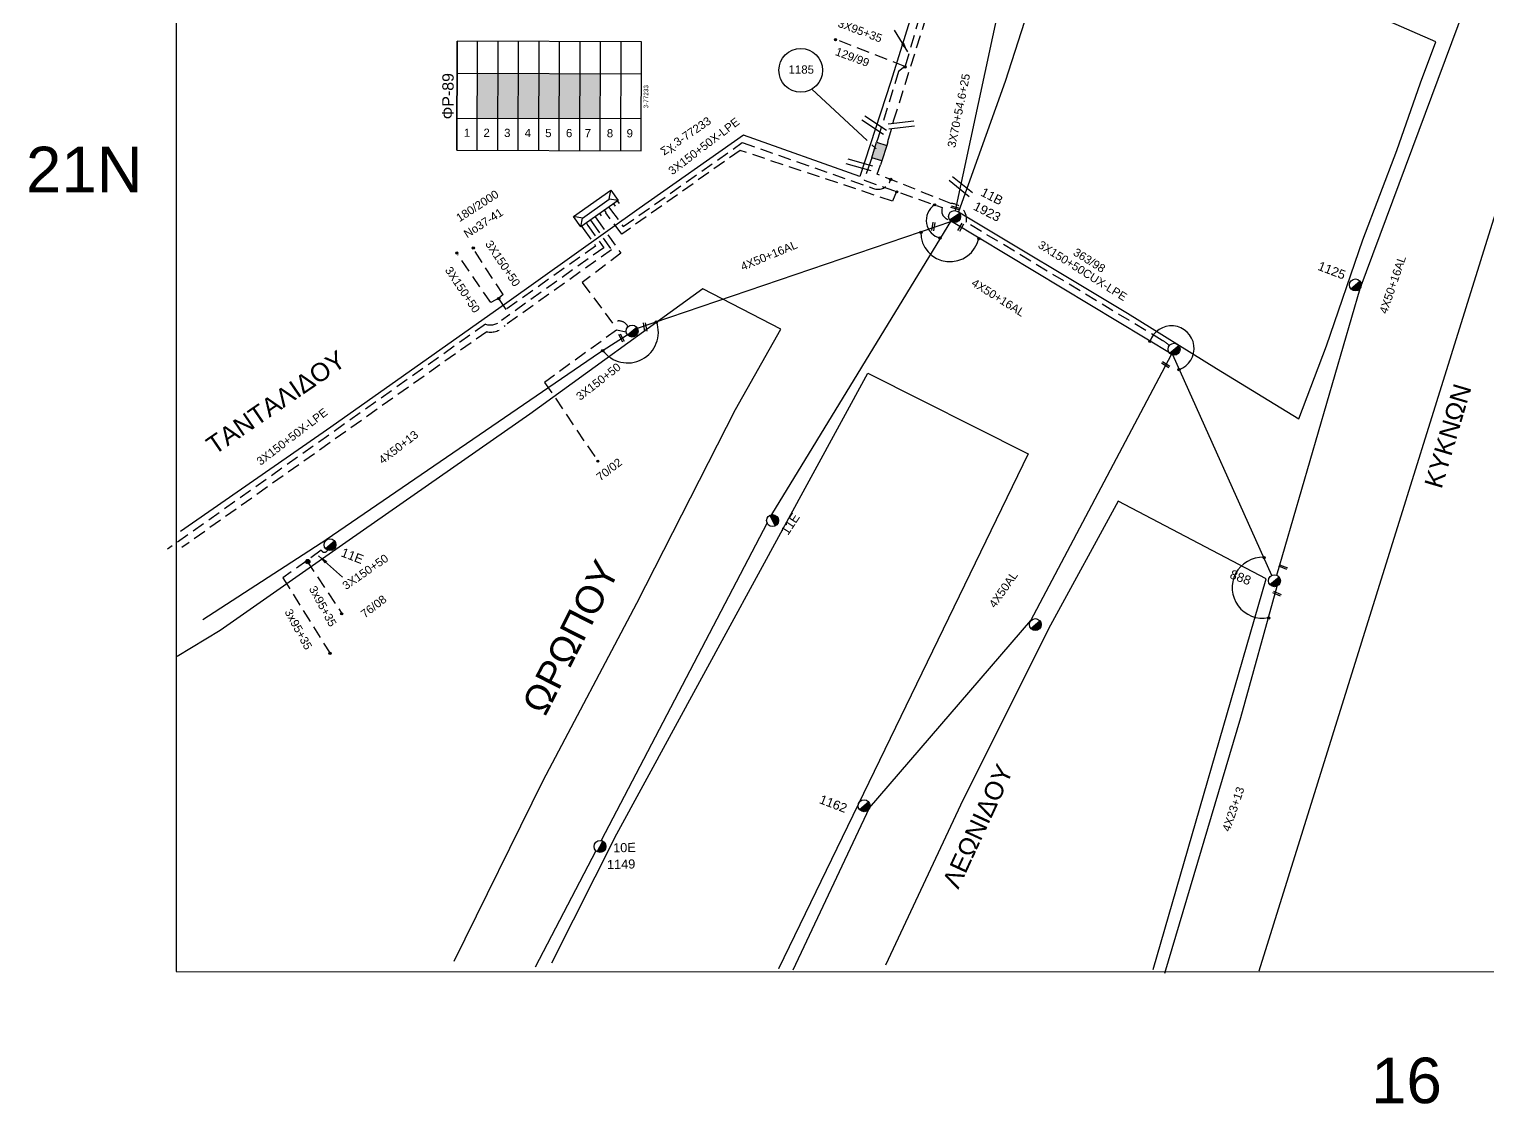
# Model space of a CAD drawing. Header units: millimetres. Extents: x 2662 to 4998, y 438 to 1235.
# Drawn here: x 3897.9 to 4042.7, y 704.5 to 811.2 of the extents above; entities that cross this region are included whole.
import ezdxf
from ezdxf.enums import TextEntityAlignment as Align

# ---------------------------------------------------------------- set-up
doc = ezdxf.new("R2010")
doc.units = ezdxf.units.MM
doc.linetypes.add('DASHED', pattern=[19.05, 12.7, -6.35])
for name, color, linetype in [('Link Box 4 Διευθύνσεων', 7, 'Continuous'), ('Άγνωστα', 7, 'Continuous'), ('Ασφαλειοκιβώτια Χ.Τ 9 αναχωρήσεων', 7, 'Continuous'), ('Γυμνά εναέρια ΧΤ και ΦΟΠ (3Φ)   4x50+16AL', 7, 'Continuous'), ('Επιγραφές - Σχήματα', 7, 'Continuous'), ('Καλώδια ΧΤ   3x150+50CU', 7, 'DASHED'), ('Καλώδια ΧΤ   3x150AL+50CU', 7, 'DASHED'), ('Καλώδια ΧΤ   3x150AL+50XLPE', 7, 'DASHED'), ('Καλώδια ΧΤ   4x50AL', 7, 'DASHED'), ('Μηχανική τομή', 7, 'Continuous'), ('Στύλος ΦΜ', 7, 'Continuous'), ('Στύλος ΦΜ @ 1', 7, 'Continuous'), ('Συνδέσεις', 7, 'Continuous'), ('Τομή', 7, 'Continuous'), ('Υποσταθμός πόλεως', 7, 'Continuous'), ('Υπόβαθρο ΔΕΗ', 7, 'Continuous'), ('Υπόγειο καλώδιο Μέσης Τάσης 20KV', 7, 'Continuous')]:
    doc.layers.add(name, color=color, linetype=linetype)
doc.styles.add('arial', font='ARIAL.TTF')
doc.styles.get("Standard").update_dxf_attribs({"font": 'ARIAL.TTF'})
doc.linetypes.add('SYN_LINE', pattern='A,0.5,-0.0001,["/\\/\\/\\/",Standard,S=0.1,R=0,X=0,Y=-0.05],-0.25', length=0.7501)
doc.dimstyles.new('ISO-25', dxfattribs={"dimtxt": 2.5, "dimasz": 2.5, "dimexe": 1.25, "dimexo": 0.625, "dimtad": 1, "dimtxsty": 'Standard', "dimcen": 2.5, "dimadec": 0, "dimazin": 0, "dimtfac": 1, "dimtmove": 0, "dimatfit": 3, "dimfxl": 1, "dimarcsym": 0})

# ---------------------------------------------------------------- blocks, each defined once
blk = doc.blocks.new('ΤΟΜΗ')
at = {"layer": 'Τομή', "ltscale": 40}
for p, q in [((-5.68, 0), (5.68, 0)), ((5.68, -2.33), (-5.68, -2.33))]:
    blk.add_line(p, q, dxfattribs=at)
blk = doc.blocks.new('ΜΗΧΑΝΙΚΗ ΤΟΜΗ')
at = {"layer": 'Μηχανική τομή', "ltscale": 40}
for p, q in [((-1.89, 0.78), (1.89, 0.78)), ((1.89, 0), (-1.89, 0))]:
    blk.add_line(p, q, dxfattribs=at)
blk = doc.blocks.new('ΥΠΑΡΧΩΝ ΤΣΙΜΕΝΤΕΝΙΟΣ ΣΤΥΛΟΣ')
at = {"layer": 'Στύλος ΦΜ'}
blk.add_hatch(color=7, dxfattribs=at).paths.add_polyline_path([(-1.29, -2.28, 0.574793), (2.62, 0, 0.268822), (1.3, 2.27)])
at = {"layer": 'Στύλος ΦΜ', "color": 7}
blk.add_line((-1.29, -2.28), (1.3, 2.27), dxfattribs=at)
blk.add_circle((0, 0), 2.62, dxfattribs=at)
at = {"layer": 'Στύλος ΦΜ', "flags": 4}
for tag, p in [('ΤΥΠΟΣ', (-4.91, 3.03)), ('ΑΡΙΘΜΟΣ', (-4.68, 8.05))]:
    blk.add_attdef(tag, p, '', height=4, dxfattribs=at)
blk = doc.blocks.new('LINK BOX 4 ΑΝΑΧΩΡΗΣΕΩΝ')
at = {"layer": 'Link Box 4 Διευθύνσεων', "ltscale": 40}
blk.add_hatch(color=256, dxfattribs=at).paths.add_polyline_path([(-3.54, 0), (-3.54, -4.67), (3.54, -4.67), (3.54, 0)])
for p, q in [((-3.54, 0), (-5.33, 0)), ((5.33, 0), (3.54, 0)), ((-3.54, -4.67), (-5.33, -4.67)), ((5.33, -4.67), (3.54, -4.67))]:
    blk.add_line(p, q, dxfattribs=at)
blk.add_lwpolyline([(-3.54, -4.67), (-3.54, 0), (3.54, 0), (3.54, -4.67)], close=True, dxfattribs=at)
blk = doc.blocks.new('ΑΣΦΑΛΕΙΟΚΙΒΩΤΙΟ ΥΠΟΣΤΑΘΜΟΥ 9 ΑΝΑΧΩΡΗΣΕΩΝ')
at = {"layer": 'Ασφαλειοκιβώτια Χ.Τ 9 αναχωρήσεων', "ltscale": 40}
for p, q in [((-23.8, 40.36), (24.02, 40.36)), ((-9.72, 40.36), (-9.72, -40.64)), ((9.94, 40.36), (9.94, -40.64)), ((-23.8, 31.36), (24.02, 31.36)), ((-23.8, 22.36), (24.02, 22.36)), ((-23.8, 13.36), (24.02, 13.36)), ((-23.8, 4.36), (24.02, 4.36)), ((-23.8, -4.64), (24.02, -4.64)), ((-23.8, -13.64), (24.02, -13.64)), ((-23.8, -22.64), (24.02, -22.64)), ((-23.8, -31.64), (24.02, -31.64))]:
    blk.add_line(p, q, dxfattribs=at)
at = {"layer": 'Ασφαλειοκιβώτια Χ.Τ 9 αναχωρήσεων'}
blk.add_lwpolyline([(-23.8, -40.64), (24.02, -40.64), (24.02, 40.36), (-23.8, 40.36)], close=True, dxfattribs=at)
for s, p in [('1', (-17.96, 37.24)), ('2', (-17.96, 28.67)), ('3', (-17.96, 19.6)), ('4', (-17.96, 10.58)), ('5', (-17.96, 1.57)), ('6', (-17.96, -7.57)), ('7', (-17.96, -15.81)), ('8', (-17.96, -25.5)), ('9', (-17.96, -34.19))]:
    blk.add_text(s, height=3.6, rotation=270, dxfattribs=at).set_placement(p)
at = {"layer": 'Ασφαλειοκιβώτια Χ.Τ 9 αναχωρήσεων', "ltscale": 40}
for tag, height, p in [('ΟΝΟΜΑ', 5, (-0.16, 44.31)), ('ΚΕΙΜΕΝΟ 1', 2, (17.06, 35.59)), ('ΚΕΙΜΕΝΟ 2', 2, (17.06, 26.88)), ('ΚΕΙΜΕΝΟ 3', 2, (17.06, 17.69)), ('ΚΕΙΜΕΝΟ 4', 2, (17.06, 8.71)), ('ΚΕΙΜΕΝΟ 5', 2, (17.06, -0.13)), ('ΚΕΙΜΕΝΟ 6', 2, (17.06, -9.05)), ('ΚΕΙΜΕΝΟ 7', 2, (17.06, -18.13)), ('ΚΕΙΜΕΝΟ 8', 2, (17.06, -26.85)), ('ΚΕΙΜΕΝΟ 9', 2, (17.06, -35.99)), ('ΣΧ', 2, (-0.1, -42.64))]:
    blk.add_attdef(tag, text='', height=height, dxfattribs=at).set_placement(p, align=Align.MIDDLE_CENTER)
blk = doc.blocks.new('_ΣΥΝΔΕΣΗ')
at = {"layer": 'Συνδέσεις', "linetype": 'SYN_LINE', "ltscale": 40}
blk.add_hatch(color=256, dxfattribs=at).paths.add_polyline_path([(0.5, -0.01, 1), (-0.5, -0.01, 1)])
at = {"layer": 'Συνδέσεις'}
blk.add_circle((0, -0.01), 0.5, dxfattribs=at)
blk = doc.blocks.new('ΥΠΟΣΤΑΘΜΟΣ ΠΟΛΕΩΣ 9 ΑΝΑΧΩΡΗΣΕΩΝ')
at = {"layer": 'Υποσταθμός πόλεως', "ltscale": 40}
for p, q in [((-9.63, -2.82), (-9.63, -4)), ((-7.12, -2.82), (-7.12, -4)), ((-4.84, -2.82), (-4.84, -4)), ((-2.36, -2.82), (-2.36, -4)), ((0.09, -2.82), (0.09, -4)), ((2.55, -2.82), (2.55, -4)), ((5.02, -2.82), (5.02, -4)), ((7.48, -2.82), (7.48, -4)), ((9.61, -2.82), (9.61, -4))]:
    blk.add_line(p, q, dxfattribs=at)
blk.add_lwpolyline([(-10.02, 2.82), (10.02, 2.82), (10.02, -2.82), (-10.02, -2.82)], close=True, dxfattribs=at)
for points in [[(-7.21, 0), (-10.02, 2.82)], [(-10.02, -2.82), (-7.21, 0)], [(-7.21, 0), (7.21, 0)], [(7.21, 0), (10.02, 2.82)], [(10.02, -2.82), (7.21, 0)]]:
    blk.add_lwpolyline(points, dxfattribs=at)
at = {"layer": 'Υποσταθμός πόλεως', "linetype": 'SYN_LINE', "ltscale": 40, "flags": 1}
for tag, p in [('ΜΕΤΑΣΧΗΜΑΤΙΣΜΟΣ', (10.79, 1.71)), ('ΙΣΧΥΣ', (10.77, -1.08)), ('ΑΡΙΘΜΟΣ', (10.89, -3.8))]:
    blk.add_attdef(tag, p, '', height=1.8, dxfattribs=at)

msp = doc.modelspace()

# ---------------------------------------------------------------- hatches: boundary and pattern name
at = {"layer": 'Ασφαλειοκιβώτια Χ.Τ 9 αναχωρήσεων'}
h = msp.add_hatch(color=27, dxfattribs=at)
h.dxf.hatch_style = 1
h.paths.add_polyline_path([(3942.39, 806.79), (3942.37, 802.35), (3944.41, 802.34), (3944.42, 806.78)])
h = msp.add_hatch(color=173, dxfattribs=at)
h.dxf.hatch_style = 1
h.paths.add_polyline_path([(3944.42, 806.78), (3944.41, 802.34), (3946.44, 802.33), (3946.46, 806.78)])
h = msp.add_hatch(color=30, dxfattribs=at)
h.dxf.hatch_style = 1
h.paths.add_polyline_path([(3946.46, 806.78), (3946.44, 802.33), (3948.47, 802.33), (3948.49, 806.77)])
h = msp.add_hatch(color=6, dxfattribs=at)
h.dxf.hatch_style = 1
h.paths.add_polyline_path([(3948.49, 806.77), (3948.47, 802.33), (3950.51, 802.32), (3950.52, 806.76)])
h = msp.add_hatch(color=62, dxfattribs=at)
h.dxf.hatch_style = 1
h.paths.add_polyline_path([(3950.52, 806.76), (3950.51, 802.32), (3952.54, 802.31), (3952.56, 806.75)])
h = msp.add_hatch(color=133, dxfattribs=at)
h.dxf.hatch_style = 1
h.paths.add_polyline_path([(3952.56, 806.75), (3952.54, 802.31), (3954.58, 802.31), (3954.59, 806.75)])

# ---------------------------------------------------------------- linework, layer by layer
at = {"layer": 'Άγνωστα', "color": 133, "linetype": 'SYN_LINE', "ltscale": 10}
msp.add_lwpolyline([(3999.47, 838.3), (3989.78, 793.17)], dxfattribs=at)
at = {"layer": 'Άγνωστα', "color": 6, "linetype": 'DASHED', "ltscale": 0.1}
msp.add_lwpolyline([(3984.81, 807.48), (3977.91, 810.16)], dxfattribs=at)
at = {"layer": 'Άγνωστα', "color": 27, "linetype": 'SYN_LINE', "ltscale": 10}
for points in [[(3989.42, 792.24), (3971.56, 762.99)], [(3971.12, 762.19), (3954.66, 730.64)], [(3954.14, 729.64), (3948.11, 718.08)]]:
    msp.add_lwpolyline(points, dxfattribs=at)
at = {"layer": 'Άγνωστα', "color": 173, "linetype": 'DASHED', "ltscale": 0.1}
for points in [[(3925.46, 758.42), (3923.08, 756.71), (3927.72, 749.27)], [(3925.46, 758.42), (3928.93, 753.19)]]:
    msp.add_lwpolyline(points, dxfattribs=at)
at = {"layer": 'Άγνωστα', "color": 7}
for centre, radius, start, end in [((3988.73, 792.2), 1.81, 122.5737, 256.7763), ((3989.28, 791.01), 2.91, 179.332, 348.7322), ((3957.28, 781.11), 3.06, 216.4274, 19.5079), ((4011.26, 779.5), 2.24, 289.9615, 162.0772), ((4020.3, 755.74), 3.02, 87.6851, 281.0446)]:
    msp.add_arc(centre, radius, start, end, dxfattribs=at)
at = {"layer": 'Γυμνά εναέρια ΧΤ και ΦΟΠ (3Φ)   4x50+16AL', "color": 30, "ltscale": 40}
for points in [[(4021.71, 756.98), (4029.98, 785.43), (4042.97, 820.26), (4051.63, 835.1), (4063.83, 849.69), (4077.82, 896.81)], [(3973.72, 717.82), (3981.3, 733.88), (3997.31, 752.47), (4011.25, 778.89)]]:
    msp.add_lwpolyline(points, dxfattribs=at)
at = {"layer": 'Γυμνά εναέρια ΧΤ και ΦΟΠ (3Φ)   4x50+16AL', "color": 173, "ltscale": 40}
for points in [[(4021.22, 756.96), (4011.38, 778.84), (3989.42, 792.08), (3958.33, 781.51), (3954.49, 779.06), (3927.38, 760.48)], [(3927.44, 760.52), (3915.14, 752.55)]]:
    msp.add_lwpolyline(points, dxfattribs=at)
at = {"layer": 'Επιγραφές - Σχήματα'}
for points in [[(4901.44, 1215.67), (4901.44, 1215.67), (3912.5, 1215.67), (3912.5, 717.65), (4901.44, 717.58)], [(3975.57, 805.21), (3981.06, 800.13)], [(3981.52, 799.7), (3981.97, 799.29)]]:
    msp.add_lwpolyline(points, dxfattribs=at)
msp.add_circle((3974.47, 807.09), 2.17, dxfattribs=at)
at = {"layer": 'Καλώδια ΧΤ   3x150+50CU', "color": 6, "linetype": 'DASHED', "ltscale": 0.1}
msp.add_lwpolyline([(3953.77, 792), (3955.69, 789.28), (3945.13, 781.78, -0.271741), (3943.3, 781.15), (3913.05, 759.73)], format="xyb", dxfattribs=at)
at = {"layer": 'Καλώδια ΧΤ   3x150+50CU', "color": 173, "linetype": 'DASHED', "ltscale": 0.1}
for points in [[(3954.23, 792.32), (3956.62, 788.94), (3952.79, 786.03), (3952.79, 786.03), (3952.79, 786.03), (3955.8, 781.98, -0.510983), (3957.31, 781.63)], [(3927.51, 759.47, -0.64176), (3926.89, 759.45), (3925.37, 758.35)]]:
    msp.add_lwpolyline(points, format="xyb", dxfattribs=at)
at = {"layer": 'Καλώδια ΧΤ   3x150+50CU', "color": 62, "linetype": 'DASHED', "ltscale": 0.1}
msp.add_lwpolyline([(3953.35, 791.7), (3954.92, 789.48), (3944.76, 782.27, -0.289384), (3943.18, 781.9), (3911.63, 759.56)], format="xyb", dxfattribs=at)
at = {"layer": 'Καλώδια ΧΤ   3x150+50CU', "color": 133, "linetype": 'DASHED', "ltscale": 0.1}
for points in [[(3952.89, 791.38), (3954.11, 789.65), (3945.22, 783.35), (3944.56, 784.34)], [(3944.94, 784.85), (3941.89, 789.48)], [(3943.72, 784.03), (3940.43, 788.79)]]:
    msp.add_lwpolyline(points, dxfattribs=at)
at = {"layer": 'Καλώδια ΧΤ   3x150+50CU', "color": 133, "linetype": 'DASHED', "ltscale": 0.2}
msp.add_lwpolyline([(3944.94, 784.85), (3944.51, 784.46), (3943.72, 784.03)], dxfattribs=at)
at = {"layer": 'Καλώδια ΧΤ   3x150+50CU', "color": 173, "linetype": 'DASHED', "ltscale": 0.1}
msp.add_lwpolyline([(3957.15, 781.11), (3956.19, 781.31), (3949.05, 776.12), (3954.33, 768.3)], dxfattribs=at)
at = {"layer": 'Καλώδια ΧΤ   3x150AL+50CU', "color": 30, "linetype": 'DASHED', "ltscale": 0.1}
for points in [[(3955.59, 793.29), (3956.86, 791.58), (3968.67, 799.93), (3981.69, 795.36, 0.36083), (3983.26, 795.94, 0.074148), (3983.4, 796.29, -0.794874)], [(4011.06, 779.78, 0.06999), (4010.35, 780.28), (3990.9, 792.01, 0.463742), (3989.38, 793.88), (3982.06, 796.77), (3982.39, 797.71)]]:
    msp.add_lwpolyline(points, format="xyb", dxfattribs=at)
at = {"layer": 'Καλώδια ΧΤ   3x150AL+50XLPE', "color": 62, "linetype": 'DASHED', "ltscale": 0.1}
msp.add_lwpolyline([(3983.12, 800.01), (3983.69, 802.06), (3987.23, 813.34), (3989.84, 822.16), (3993.35, 831.88), (3995.22, 837.19), (3997.39, 837.47), (3997.39, 837.47, 0.857109), (4001.58, 841.42)], format="xyb", dxfattribs=at)
at = {"layer": 'Καλώδια ΧΤ   3x150AL+50XLPE', "color": 6, "linetype": 'DASHED', "ltscale": 0.1}
msp.add_lwpolyline([(3996.96, 839.35), (3996.99, 839.13, -0.204322), (3996.79, 838.44, -0.305513), (3994.81, 837.84), (3990.93, 827.46), (3988.49, 819.64), (3986.8, 814.21), (3984.81, 807.48), (3984.18, 806.96), (3982.11, 800.33)], format="xyb", dxfattribs=at)
at = {"layer": 'Καλώδια ΧΤ   3x150AL+50XLPE', "color": 27, "linetype": 'DASHED', "ltscale": 0.1}
msp.add_lwpolyline([(3983.96, 795.06), (3983.56, 794.11), (3968.45, 799.14), (3956.7, 790.83), (3955.13, 792.96)], dxfattribs=at)
msp.add_lwpolyline([(3981.38, 798.03), (3981.38, 798.03), (3980.76, 796.18), (3988.5, 793.47), (3988.47, 793.28, 0.42911), (3989.23, 792.26, -4.114773)], format="xyb", dxfattribs=at)
at = {"layer": 'Υπόβαθρο ΔΕΗ'}
for points in [[(3915.14, 824.31), (3936.86, 839.29), (3948.77, 848.31), (3967.49, 840.51), (3991, 830.32), (3983.4, 805.99), (3980.32, 796.54), (3968.8, 800.65), (3958.44, 793.36), (3945.29, 784.02), (3927.84, 771.67), (3912.93, 761.31)], [(3990.14, 793.04), (4006.88, 783), (4015.73, 777.51), (4023.91, 772.49), (4026.63, 779.76), (4030.25, 790.28), (4033.63, 799.12), (4035.99, 805.86), (4037.51, 809.92), (4001.15, 825.83), (3994.77, 805.98), (3990.14, 793.04)], [(4047.98, 717.22), (4052.03, 727.25), (4056.97, 739.56), (4062.22, 752.64), (4069.35, 768.55), (4074.71, 781.55), (4076.34, 784.9), (4061.86, 820.25), (4050.66, 816.21), (4019.92, 717.67)], [(3940.08, 718.66), (3948.92, 736.61), (3958.19, 754.21), (3967.99, 773.44), (3972.49, 781.39), (3964.75, 785.39), (3947.57, 772.96), (3929.65, 760.45), (3916.84, 751.5), (3912.57, 748.9)], [(3949.78, 718.52), (3956.23, 731.3), (3956.23, 731.3), (3956.23, 731.3), (3956.23, 731.3), (3956.23, 731.3), (3981.12, 777.03), (3997.04, 769.04), (3972.25, 717.91), (3972.25, 717.91), (3972.25, 717.91), (3972.25, 717.91), (3972.25, 717.91), (3972.25, 717.91)], [(4009.43, 717.85), (4020.65, 756.61), (4005.97, 764.34), (4005.97, 764.34), (4005.97, 764.34), (4005.97, 764.34), (4005.97, 764.34), (4005.97, 764.34), (3999.24, 752.02), (3999.24, 752.02), (3990.58, 734.71), (3982.88, 718.27)]]:
    msp.add_lwpolyline(points, dxfattribs=at)
at = {"layer": 'Υπόγειο καλώδιο Μέσης Τάσης 20KV', "color": 5}
msp.add_lwpolyline([(4010.6, 717.48), (4018.13, 742.85), (4021.74, 755.9)], dxfattribs=at)

# ---------------------------------------------------------------- block references
at = {"layer": 'Link Box 4 Διευθύνσεων', "xscale": 0.2259914949150555, "yscale": 0.2259914949150555, "zscale": 0.2259914949150555, "rotation": 72.345981667755}
msp.add_blockref('LINK BOX 4 ΑΝΑΧΩΡΗΣΕΩΝ', (3981.75, 799.18), dxfattribs=at)
at = {"layer": 'Ασφαλειοκιβώτια Χ.Τ 9 αναχωρήσεων', "xscale": 0.2259914949150556, "yscale": 0.2259914949150556, "zscale": 0.2259914949150556, "rotation": 89.79863056021844}
msp.add_blockref('ΑΣΦΑΛΕΙΟΚΙΒΩΤΙΟ ΥΠΟΣΤΑΘΜΟΥ 9 ΑΝΑΧΩΡΗΣΕΩΝ', (3949.47, 804.52), dxfattribs=at).add_auto_attribs({'ΟΝΟΜΑ': 'ΦΡ-89', 'ΣΧ': '3-77233'})
at = {"layer": 'Μηχανική τομή'}
for p, xscale, yscale, zscale, rotation in [((3989.77, 793.35), 0.2259914949150552, 0.2259914949150552, 0.2259914949150552, 344.7342667836267), ((3987.71, 791.58), 0.2259914949150552, 0.2259914949150552, 0.2259914949150552, 80.80526335062865), ((3990.27, 791.55), 0.2259914949150551, 0.2259914949150551, 0.2259914949150551, 240.4077366221233), ((3959.11, 781.62), 0.2259914949150552, 0.2259914949150552, 0.2259914949150552, 99.58232221702717), ((3956.76, 780.57), 0.2259914949150552, 0.2259914949150552, 0.2259914949150552, 117.9463166642544), ((4010.64, 777.8), 0.2259914949150551, 0.2259914949150551, 0.2259914949150551, 327.5541227343655), ((4022.32, 757.7), 0.2259914949150551, 0.2259914949150551, 0.2259914949150551, 337.3455965185697), ((4021.7, 755.06), 0.2259914949150551, 0.2259914949150551, 0.2259914949150551, 337.3455965185697)]:
    msp.add_blockref('ΜΗΧΑΝΙΚΗ ΤΟΜΗ', p, dxfattribs=dict(at, xscale=xscale, yscale=yscale, zscale=zscale, rotation=rotation))
at = {"layer": 'Στύλος ΦΜ @ 1', "ltscale": 40}
ref = msp.add_blockref('ΥΠΑΡΧΩΝ ΤΣΙΜΕΝΤΕΝΙΟΣ ΣΤΥΛΟΣ', (3989.73, 792.58), dxfattribs=dict(at, xscale=0.2259914949150553, yscale=0.2259914949150553, zscale=0.2259914949150553, rotation=333.0643988294692))
ref.add_attrib('ΤΥΠΟΣ', '11B', (3992.24, 794.69), dxfattribs={"layer": 'Στύλος ΦΜ', "height": 0.904, "rotation": 333.0644, "flags": 4})
ref.add_attrib('ΑΡΙΘΜΟΣ', '1923', (3991.51, 793.3), dxfattribs={"layer": 'Στύλος ΦΜ', "height": 0.904, "rotation": 333.0644, "flags": 4})
ref = msp.add_blockref('ΥΠΑΡΧΩΝ ΤΣΙΜΕΝΤΕΝΙΟΣ ΣΤΥΛΟΣ', (4029.51, 785.79), dxfattribs=dict(at, xscale=0.2259914949150553, yscale=0.2259914949150553, zscale=0.2259914949150553, rotation=339.0562755222887))
ref.add_attrib('ΑΡΙΘΜΟΣ', '1125', (4025.7, 787.31), dxfattribs={"layer": 'Στύλος ΦΜ', "height": 0.904, "rotation": 339.0563, "flags": 4})
at = {"layer": 'Στύλος ΦΜ @ 1', "ltscale": 40, "xscale": 0.2259914949150553, "yscale": 0.2259914949150553, "zscale": 0.2259914949150553, "rotation": 339.0562755222887}
for p in [(3957.73, 781.21), (4011.52, 779.41), (3997.75, 752.08)]:
    msp.add_blockref('ΥΠΑΡΧΩΝ ΤΣΙΜΕΝΤΕΝΙΟΣ ΣΤΥΛΟΣ', p, dxfattribs=at)
at = {"layer": 'Στύλος ΦΜ @ 1', "ltscale": 40}
ref = msp.add_blockref('ΥΠΑΡΧΩΝ ΤΣΙΜΕΝΤΕΝΙΟΣ ΣΤΥΛΟΣ', (3971.67, 762.4), dxfattribs=dict(at, xscale=0.2259914949150553, yscale=0.2259914949150553, zscale=0.2259914949150553, rotation=56.93684949067504))
ref.add_attrib('ΤΥΠΟΣ', '11E', (3973.2, 760.88), dxfattribs={"layer": 'Στύλος ΦΜ', "height": 0.904, "rotation": 56.9368, "flags": 4})
ref = msp.add_blockref('ΥΠΑΡΧΩΝ ΤΣΙΜΕΝΤΕΝΙΟΣ ΣΤΥΛΟΣ', (3927.75, 760.01), dxfattribs=dict(at, xscale=0.2259914949150553, yscale=0.2259914949150553, zscale=0.2259914949150553, rotation=339.0562755222887))
ref.add_attrib('ΤΥΠΟΣ', '11Ε', (3928.76, 758.88), dxfattribs={"layer": 'Στύλος ΦΜ', "height": 0.904, "rotation": 339.0563, "flags": 4})
ref = msp.add_blockref('ΥΠΑΡΧΩΝ ΤΣΙΜΕΝΤΕΝΙΟΣ ΣΤΥΛΟΣ', (4021.48, 756.43), dxfattribs=dict(at, xscale=0.2259914949150553, yscale=0.2259914949150553, zscale=0.2259914949150553, rotation=339.0562755222887))
ref.add_attrib('ΑΡΙΘΜΟΣ', '888', (4016.97, 756.72), dxfattribs={"layer": 'Στύλος ΦΜ', "height": 0.904, "rotation": 339.0563, "flags": 4})
ref = msp.add_blockref('ΥΠΑΡΧΩΝ ΤΣΙΜΕΝΤΕΝΙΟΣ ΣΤΥΛΟΣ', (3980.75, 734.1), dxfattribs=dict(at, xscale=0.2259914949150553, yscale=0.2259914949150553, zscale=0.2259914949150553, rotation=339.0562755222887))
ref.add_attrib('ΑΡΙΘΜΟΣ', '1162', (3976.23, 734.38), dxfattribs={"layer": 'Στύλος ΦΜ', "height": 0.904, "rotation": 339.0563, "flags": 4})
ref = msp.add_blockref('ΥΠΑΡΧΩΝ ΤΣΙΜΕΝΤΕΝΙΟΣ ΣΤΥΛΟΣ', (3954.55, 730.06), dxfattribs=dict(at, xscale=0.2259914949150553, yscale=0.2259914949150553, zscale=0.2259914949150553, rotation=1.42138556658956))
ref.add_attrib('ΤΥΠΟΣ', '10E', (3955.86, 729.47), dxfattribs={"layer": 'Στύλος ΦΜ', "height": 0.904, "rotation": 1.4214, "flags": 4})
ref.add_attrib('ΑΡΙΘΜΟΣ', '1149', (3955.25, 727.81), dxfattribs={"layer": 'Στύλος ΦΜ', "height": 0.904, "rotation": 1.4214, "flags": 4})
at = {"layer": 'Συνδέσεις'}
for p, xscale, yscale, zscale in [((3977.92, 810.13), 0.2259914949150555, 0.2259914949150555, 0.2259914949150555), ((3984.81, 807.43), 0.2259914949150555, 0.2259914949150555, 0.2259914949150555), ((3983.4, 796.27), 0.2259914949150555, 0.2259914949150555, 0.2259914949150555), ((3983.99, 795.03), 0.2259914949150555, 0.2259914949150555, 0.2259914949150555), ((3987.77, 793.74), 0.2259914949150555, 0.2259914949150555, 0.2259914949150555), ((3986.39, 791.01), 0.2259914949150555, 0.2259914949150555, 0.2259914949150555), ((3988.3, 790.46), 0.2259914949150555, 0.2259914949150555, 0.2259914949150555), ((3992.17, 790.38), 0.2259914949150555, 0.2259914949150555, 0.2259914949150555), ((3940.34, 788.95), 0.2259914949150555, 0.2259914949150555, 0.2259914949150555), ((3941.97, 789.46), 0.2259914949150555, 0.2259914949150555, 0.2259914949150555), ((3944.5, 784.44), 0.2259914949150555, 0.2259914949150555, 0.2259914949150555), ((3960.14, 782.12), 0.2259914949150555, 0.2259914949150555, 0.2259914949150555), ((4009.11, 780.2), 0.2259914949150555, 0.2259914949150555, 0.2259914949150555), ((3954.82, 779.26), 0.2259914949150555, 0.2259914949150555, 0.2259914949150555), ((4012.02, 777.38), 0.2259914949150555, 0.2259914949150555, 0.2259914949150555), ((3954.33, 768.3), 0.2259914949150555, 0.2259914949150555, 0.2259914949150555), ((3925.54, 758.34), 0.4318464923838589, 0.4318464923838589, 0.4318464923838589), ((4020.46, 758.73), 0.2259914949150555, 0.2259914949150555, 0.2259914949150555), ((3928.92, 753.15), 0.2259914949150555, 0.2259914949150555, 0.2259914949150555), ((4020.91, 752.73), 0.2259914949150555, 0.2259914949150555, 0.2259914949150555), ((3927.74, 749.23), 0.2259914949150555, 0.2259914949150555, 0.2259914949150555)]:
    msp.add_blockref('_ΣΥΝΔΕΣΗ', p, dxfattribs=dict(at, xscale=xscale, yscale=yscale, zscale=zscale))
at = {"layer": 'Τομή'}
for p, xscale, yscale, zscale, rotation in [((3981.61, 801.43), 0.225991494915055, 0.225991494915055, 0.225991494915055, 146.4948159981799), ((3984.41, 801.92), 0.2259914949150549, 0.2259914949150549, 0.2259914949150549, 6.856879722629408), ((3980.37, 797.96), 0.225991494915055, 0.225991494915055, 0.225991494915055, 344.0337565409222), ((3990.19, 795.34), 0.225991494915055, 0.225991494915055, 0.225991494915055, 141.5184868393996)]:
    msp.add_blockref('ΤΟΜΗ', p, dxfattribs=dict(at, xscale=xscale, yscale=yscale, zscale=zscale, rotation=rotation))
at = {"layer": 'Υποσταθμός πόλεως', "xscale": 0.2259914949150129, "yscale": 0.2259914949150129, "zscale": 0.2259914949150129, "rotation": 35.21090214679731}
msp.add_blockref('ΥΠΟΣΤΑΘΜΟΣ ΠΟΛΕΩΣ 9 ΑΝΑΧΩΡΗΣΕΩΝ', (3954.14, 793.37), dxfattribs=at)

# ---------------------------------------------------------------- texts
at = {"ltscale": 40, "char_height": 4.52, "width": 19.1112, "attachment_point": 1, "style": 'arial'}
for s, insert in [('21Ν', (3897.58, 799.51)), ('16', (4031.07, 709.1))]:
    msp.add_mtext(s, dxfattribs=dict(at, insert=insert))
at = {"layer": 'Άγνωστα', "ltscale": 40, "attachment_point": 1, "style": 'arial'}
for s, insert, char_height, width, rotation in [('\\A1;3X95+35', (3978.36, 812.2), 0.8136, 61.9952, 339.4651), ('\\A1;129/99', (3978.11, 809.39), 0.814, 61.9952, 339.4651), ('3X70+54.6+25', (3989.01, 799.52), 0.8136, 62.5458, 78.5688), ('3X150+50X-LPE', (3961.23, 797.31), 0.8136, 62.5458, 37.3159), ('180/2000', (3940.16, 792.69), 0.814, 62.5458, 32.8205), ('Νο37-41', (3940.92, 791.09), 0.814, 62.5458, 32.8565), ('3X150+50', (3943.79, 790.32), 0.814, 62.5458, 303.837), ('3X150+50CUX-LPE', (3998.37, 790.24), 0.8136, 62.5458, 327.8217), ('363/98', (4001.86, 789.5), 0.814, 60.7516, 327.8217), ('3X150+50', (3939.8, 787.71), 0.814, 62.5458, 303.837), ('3X150+50', (3952.08, 774.92), 0.814, 62.5458, 37.8064), ('3X150+50X-LPE', (3920.36, 768.48), 0.8136, 62.5458, 37.3159), ('4X50+13', (3932.48, 768.6), 0.814, 62.5458, 37.8064), ('70/02', (3954.08, 766.92), 0.814, 62.5458, 37.8064), ('3X150+50', (3928.88, 756.17), 0.814, 62.5458, 34.6006), ('3x95+35', (3926.35, 756.03), 0.814, 62.5458, 298.5251), ('76/08', (3930.71, 753.33), 0.814, 62.5458, 37.8064), ('3x95+35', (3923.93, 753.74), 0.814, 62.5458, 298.5251), ('4X23+13', (4016.27, 731.73), 0.814, 62.5458, 71.2378)]:
    msp.add_mtext(s, dxfattribs=dict(at, insert=insert, char_height=char_height, width=width, rotation=rotation))
at = {"layer": 'Γυμνά εναέρια ΧΤ και ΦΟΠ (3Φ)   4x50+16AL', "ltscale": 40, "char_height": 0.814, "width": 62.5458, "attachment_point": 1, "style": 'arial'}
for insert, rotation in [((3968.4, 787.94), 22.5254), ((4031.86, 783.12), 71.2378), ((3991.76, 786.47), 327.8217)]:
    msp.add_mtext('4X50+16AL', dxfattribs=dict(at, insert=insert, rotation=rotation))
at = {"layer": 'Επιγραφές - Σχήματα', "char_height": 0.814, "width": 7.7372, "attachment_point": 1}
for s, insert, rotation in [('1185', (3973.26, 807.59), 359.4102), ('Σχ.3-77233', (3960.43, 799.27), 34.4323)]:
    msp.add_mtext(s, dxfattribs=dict(at, insert=insert, rotation=rotation))
at = {"layer": 'Επιγραφές - Σχήματα', "ltscale": 40, "width": 19.1112, "attachment_point": 1, "style": 'arial'}
for s, insert, char_height, rotation in [('TANTAΛIΔOY', (3915.27, 770.36), 1.808, 34.414), ('KYKNΩN', (4036.32, 765.98), 1.808, 73.5238), ('ΩPΩ{\\fArial|b0|i0|c204|p34;П}OY', (3946.71, 744.14), 2.7119, 63.0758), ('ΛEΩNIΔOY', (3988.46, 726.49), 1.808, 65.2135)]:
    msp.add_mtext(s, dxfattribs=dict(at, insert=insert, char_height=char_height, rotation=rotation))
at = {"layer": 'Καλώδια ΧΤ   4x50AL', "ltscale": 40, "insert": (3993.08, 754.13), "char_height": 0.814, "width": 62.5458, "attachment_point": 1, "rotation": 55.2183, "style": 'arial'}
msp.add_mtext('4X50AL', dxfattribs=at)

# ---------------------------------------------------------------- leaders
at = {"layer": 'Επιγραφές - Σχήματα', "ltscale": 40}
for points in [[(3985.09, 808.91), (3983.78, 811.09)], [(3926.62, 758.92), (3928.99, 756.79)]]:
    msp.add_leader(points, dimstyle='ISO-25', override={"dimasz": 1, "dimtad": 0}, dxfattribs=at)

doc.saveas('drawing.dxf')
